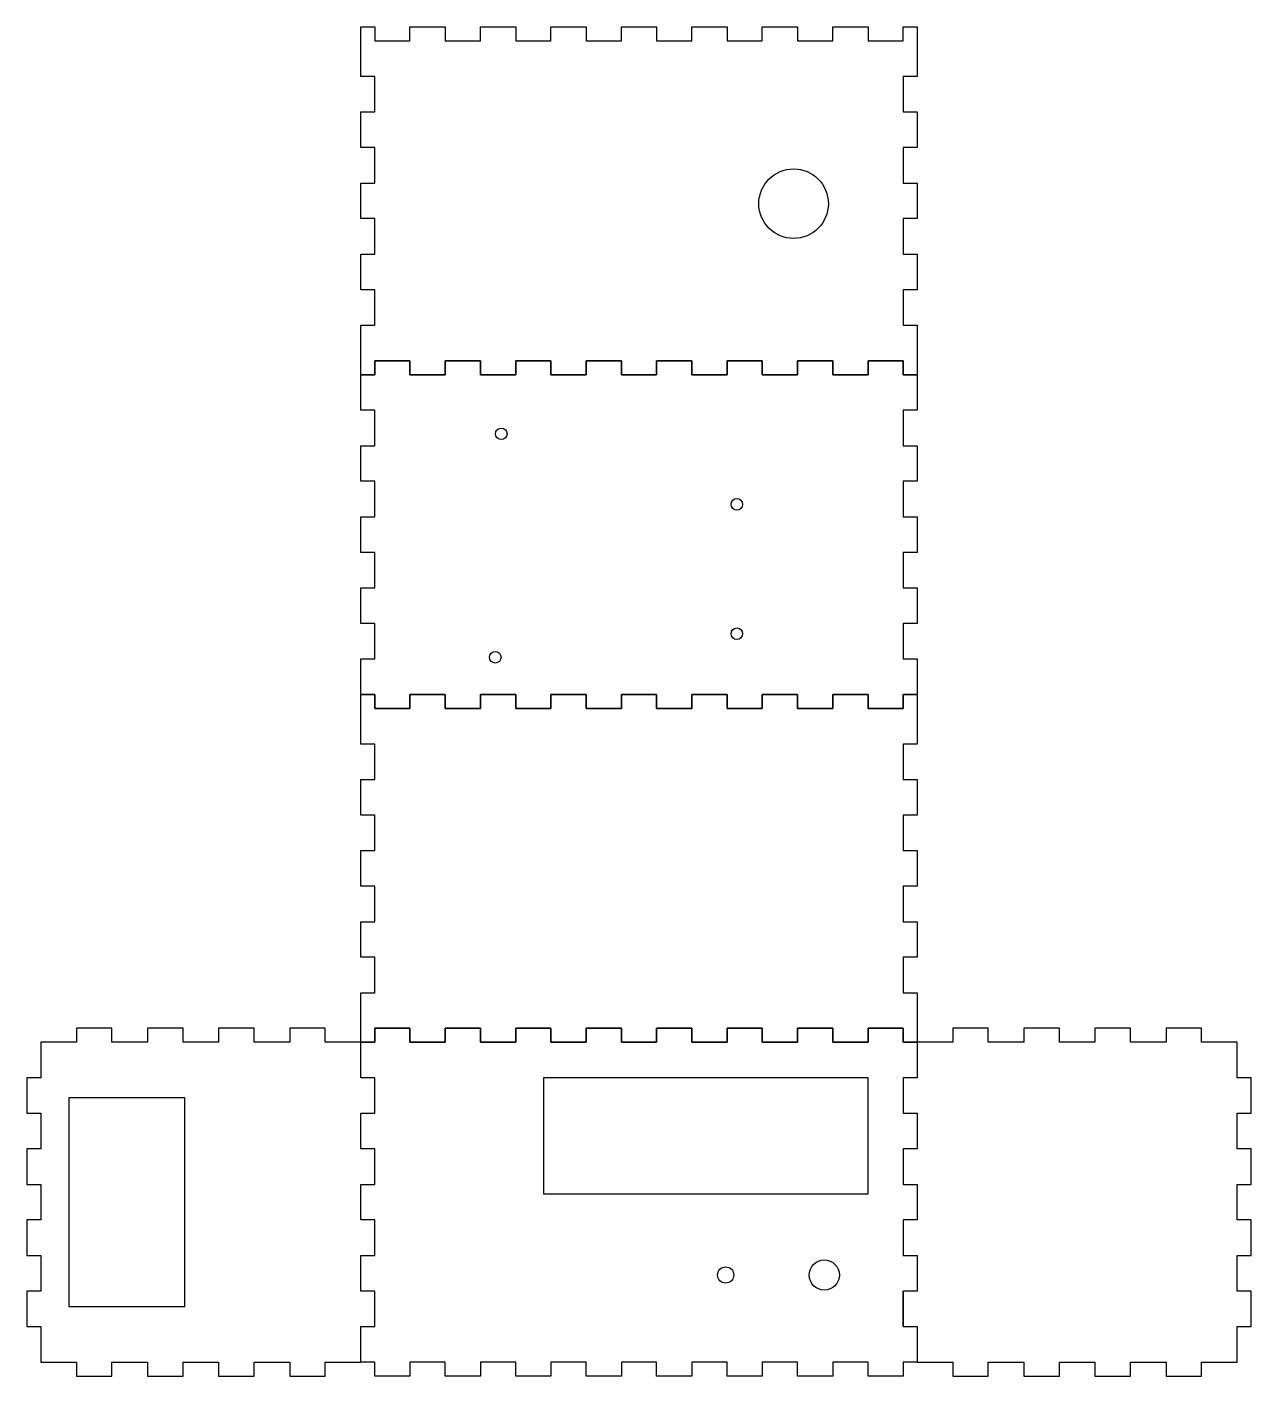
# Model space of a CAD drawing. Header units: millimetres. Extents: x -75 to 189, y -3 to 288.
import ezdxf

# ---------------------------------------------------------------- set-up
doc = ezdxf.new("R2010")
doc.units = ezdxf.units.MM
doc.layers.add('Layer1', color=10, linetype='Continuous')

msp = doc.modelspace()

# ---------------------------------------------------------------- linework, layer by layer
at = {"layer": 'Layer1'}
for points in [[(7.6, 216), (0, 216), (0, 213), (-3, 213), (-3, 223.67), (0, 223.67), (0, 231.33), (-3, 231.33), (-3, 239), (0, 239), (0, 246.67), (-3, 246.67), (-3, 254.33), (0, 254.33), (0, 262), (-3, 262), (-3, 269.67), (0, 269.67), (0, 277.33), (-3, 277.33), (-3, 288), (0, 288), (0, 285), (7.6, 285), (7.6, 288), (15.2, 288), (15.2, 285), (22.8, 285), (22.8, 288), (30.4, 288), (30.4, 285), (38, 285), (38, 288), (45.6, 288), (45.6, 285), (53.2, 285), (53.2, 288), (60.8, 288), (60.8, 285), (68.4, 285), (68.4, 288), (76, 288), (76, 285), (83.6, 285), (83.6, 288), (91.2, 288), (91.2, 285), (98.8, 285), (98.8, 288), (106.4, 288), (106.4, 285), (114, 285), (114, 288), (117, 288), (117, 277.33), (114, 277.33), (114, 269.67), (117, 269.67), (117, 262), (114, 262), (114, 254.33), (117, 254.33), (117, 246.67), (114, 246.67), (114, 239), (117, 239), (117, 231.33), (114, 231.33), (114, 223.67), (117, 223.67), (117, 213), (114, 213), (114, 216), (106.4, 216), (106.4, 213), (98.8, 213), (98.8, 216), (91.2, 216), (91.2, 213), (83.6, 213), (83.6, 216), (76, 216), (76, 213), (68.4, 213), (68.4, 216), (60.8, 216), (60.8, 213), (53.2, 213), (53.2, 216), (45.6, 216), (45.6, 213), (38, 213), (38, 216), (30.4, 216), (30.4, 213), (22.8, 213), (22.8, 216), (15.2, 216), (15.2, 213), (7.6, 213)], [(0, 141), (0, 144), (-3, 144), (-3, 151.67), (0, 151.67), (0, 159.33), (-3, 159.33), (-3, 167), (0, 167), (0, 174.67), (-3, 174.67), (-3, 182.33), (0, 182.33), (0, 190), (-3, 190), (-3, 197.67), (0, 197.67), (0, 205.33), (-3, 205.33), (-3, 213), (0, 213), (0, 216), (7.6, 216), (7.6, 213), (15.2, 213), (15.2, 216), (22.8, 216), (22.8, 213), (30.4, 213), (30.4, 216), (38, 216), (38, 213), (45.6, 213), (45.6, 216), (53.2, 216), (53.2, 213), (60.8, 213), (60.8, 216), (68.4, 216), (68.4, 213), (76, 213), (76, 216), (83.6, 216), (83.6, 213), (91.2, 213), (91.2, 216), (98.8, 216), (98.8, 213), (106.4, 213), (106.4, 216), (114, 216), (114, 213), (117, 213), (117, 205.33), (114, 205.33), (114, 197.67), (117, 197.67), (117, 190), (114, 190), (114, 182.33), (117, 182.33), (117, 174.67), (114, 174.67), (114, 167), (117, 167), (117, 159.33), (114, 159.33), (114, 151.67), (117, 151.67), (117, 144), (114, 144), (114, 141), (106.4, 141), (106.4, 144), (98.8, 144), (98.8, 141), (91.2, 141), (91.2, 144), (83.6, 144), (83.6, 141), (76, 141), (76, 144), (68.4, 144), (68.4, 141), (60.8, 141), (60.8, 144), (53.2, 144), (53.2, 141), (45.6, 141), (45.6, 144), (38, 144), (38, 141), (30.4, 141), (30.4, 144), (22.8, 144), (22.8, 141), (15.2, 141), (15.2, 144), (7.6, 144), (7.6, 141)], [(114, 72), (106.4, 72), (106.4, 69), (98.8, 69), (98.8, 72), (91.2, 72), (91.2, 69), (83.6, 69), (83.6, 72), (76, 72), (76, 69), (68.4, 69), (68.4, 72), (60.8, 72), (60.8, 69), (53.2, 69), (53.2, 72), (45.6, 72), (45.6, 69), (38, 69), (38, 72), (30.4, 72), (30.4, 69), (22.8, 69), (22.8, 72), (15.2, 72), (15.2, 69), (7.6, 69), (7.6, 72), (0, 72), (0, 69), (-3, 69), (-3, 79.67), (0, 79.67), (0, 87.33), (-3, 87.33), (-3, 95), (0, 95), (0, 102.67), (-3, 102.67), (-3, 110.33), (0, 110.33), (0, 118), (-3, 118), (-3, 125.67), (0, 125.67), (0, 133.33), (-3, 133.33), (-3, 144), (0, 144), (0, 141), (7.6, 141), (7.6, 144), (15.2, 144), (15.2, 141), (22.8, 141), (22.8, 144), (30.4, 144), (30.4, 141), (38, 141), (38, 144), (45.6, 144), (45.6, 141), (53.2, 141), (53.2, 144), (60.8, 144), (60.8, 141), (68.4, 141), (68.4, 144), (76, 144), (76, 141), (83.6, 141), (83.6, 144), (91.2, 144), (91.2, 141), (98.8, 141), (98.8, 144), (106.4, 144), (106.4, 141), (114, 141), (114, 144), (117, 144), (117, 133.33), (114, 133.33), (114, 125.67), (117, 125.67), (117, 118), (114, 118), (114, 110.33), (117, 110.33), (117, 102.67), (114, 102.67), (114, 95), (117, 95), (117, 87.33), (114, 87.33), (114, 79.67), (117, 79.67), (117, 69), (114, 69)], [(0, 23), (0, 30.67), (-3, 30.67), (-3, 38.33), (0, 38.33), (0, 46), (-3, 46), (-3, 53.67), (0, 53.67), (0, 61.33), (-3, 61.33), (-3, 69), (-10.67, 69), (-10.67, 72), (-18.33, 72), (-18.33, 69), (-26, 69), (-26, 72), (-33.67, 72), (-33.67, 69), (-41.33, 69), (-41.33, 72), (-49, 72), (-49, 69), (-56.67, 69), (-56.67, 72), (-64.33, 72), (-64.33, 69), (-72, 69), (-72, 61.33), (-75, 61.33), (-75, 53.67), (-72, 53.67), (-72, 46), (-75, 46), (-75, 38.33), (-72, 38.33), (-72, 30.67), (-75, 30.67), (-75, 23), (-72, 23), (-72, 15.33), (-75, 15.33), (-75, 7.67), (-72, 7.67), (-72, 0), (-64.33, 0), (-64.33, -3), (-56.67, -3), (-56.67, 0), (-49, 0), (-49, -3), (-41.33, -3), (-41.33, 0), (-33.67, 0), (-33.67, -3), (-26, -3), (-26, 0), (-18.33, 0), (-18.33, -3), (-10.67, -3), (-10.67, 0), (-3, 0), (-3, 7.67), (0, 7.67), (0, 15.33), (-3, 15.33), (-3, 23)], [(189, 23), (189, 30.67), (186, 30.67), (186, 38.33), (189, 38.33), (189, 46), (186, 46), (186, 53.67), (189, 53.67), (189, 61.33), (186, 61.33), (186, 69), (178.33, 69), (178.33, 72), (170.67, 72), (170.67, 69), (163, 69), (163, 72), (155.33, 72), (155.33, 69), (147.67, 69), (147.67, 72), (140, 72), (140, 69), (132.33, 69), (132.33, 72), (124.67, 72), (124.67, 69), (117, 69), (117, 61.33), (114, 61.33), (114, 53.67), (117, 53.67), (117, 46), (114, 46), (114, 38.33), (117, 38.33), (117, 30.67), (114, 30.67), (114, 23), (117, 23), (117, 15.33), (114, 15.33), (114, 7.67), (117, 7.67), (117, 0), (124.67, 0), (124.67, -3), (132.33, -3), (132.33, 0), (140, 0), (140, -3), (147.67, -3), (147.67, 0), (155.33, 0), (155.33, -3), (163, -3), (163, 0), (170.67, 0), (170.67, -3), (178.33, -3), (178.33, 0), (186, 0), (186, 7.67), (189, 7.67), (189, 15.33), (186, 15.33), (186, 23)], [(106.4, 61.33), (36.4, 61.33), (36.4, 36.33), (106.4, 36.33)], [(-65.97, 12), (-40.97, 12), (-40.97, 57), (-65.97, 57)]]:
    msp.add_lwpolyline(points, close=True, dxfattribs=at)
msp.add_lwpolyline([(114, 7.67), (114, 15.33), (114, 7.67), (117, 7.67), (117, 0), (114, 0), (114, -3), (106.4, -3), (106.4, 0), (98.8, 0), (98.8, -3), (91.2, -3), (91.2, 0), (83.6, 0), (83.6, -3), (76, -3), (76, 0), (68.4, 0), (68.4, -3), (60.8, -3), (60.8, 0), (53.2, 0), (53.2, -3), (45.6, -3), (45.6, 0), (38, 0), (38, -3), (30.4, -3), (30.4, 0), (22.8, 0), (22.8, -3), (15.2, -3), (15.2, 0), (7.6, 0), (7.6, -3), (0, -3), (0, 0), (-3, 0), (-3, 7.67), (0, 7.67), (0, 15.33), (-3, 15.33), (-3, 23), (0, 23), (0, 30.67), (-3, 30.67), (-3, 38.33), (0, 38.33), (0, 46), (-3, 46), (-3, 53.67), (0, 53.67), (0, 61.33), (-3, 61.33), (-3, 69), (0, 69), (0, 72), (7.6, 72), (7.6, 69), (15.2, 69), (15.2, 72), (22.8, 72), (22.8, 69), (30.4, 69), (30.4, 72), (38, 72), (38, 69), (45.6, 69), (45.6, 72), (53.2, 72), (53.2, 69), (60.8, 69), (60.8, 72), (68.4, 72), (68.4, 69), (76, 69), (76, 72), (83.6, 72), (83.6, 69), (91.2, 69), (91.2, 72), (98.8, 72), (98.8, 69), (106.4, 69), (106.4, 72), (114, 72), (114, 69), (117, 69), (117, 61.33), (114, 61.33), (114, 53.67), (117, 53.67), (117, 46), (114, 46), (114, 38.33), (117, 38.33), (117, 30.67), (114, 30.67), (114, 23), (117, 23), (117, 15.33), (114, 15.33)], dxfattribs=at)
for centre, radius in [((90.34, 249.88), 7.5), ((27.3, 200.23), 1.25), ((78.1, 185.03), 1.25), ((78.1, 157.13), 1.25), ((26, 152.03), 1.25), ((75.69, 18.78), 1.75), ((96.96, 18.78), 3.25)]:
    msp.add_circle(centre, radius, dxfattribs=at)

doc.saveas('drawing.dxf')
